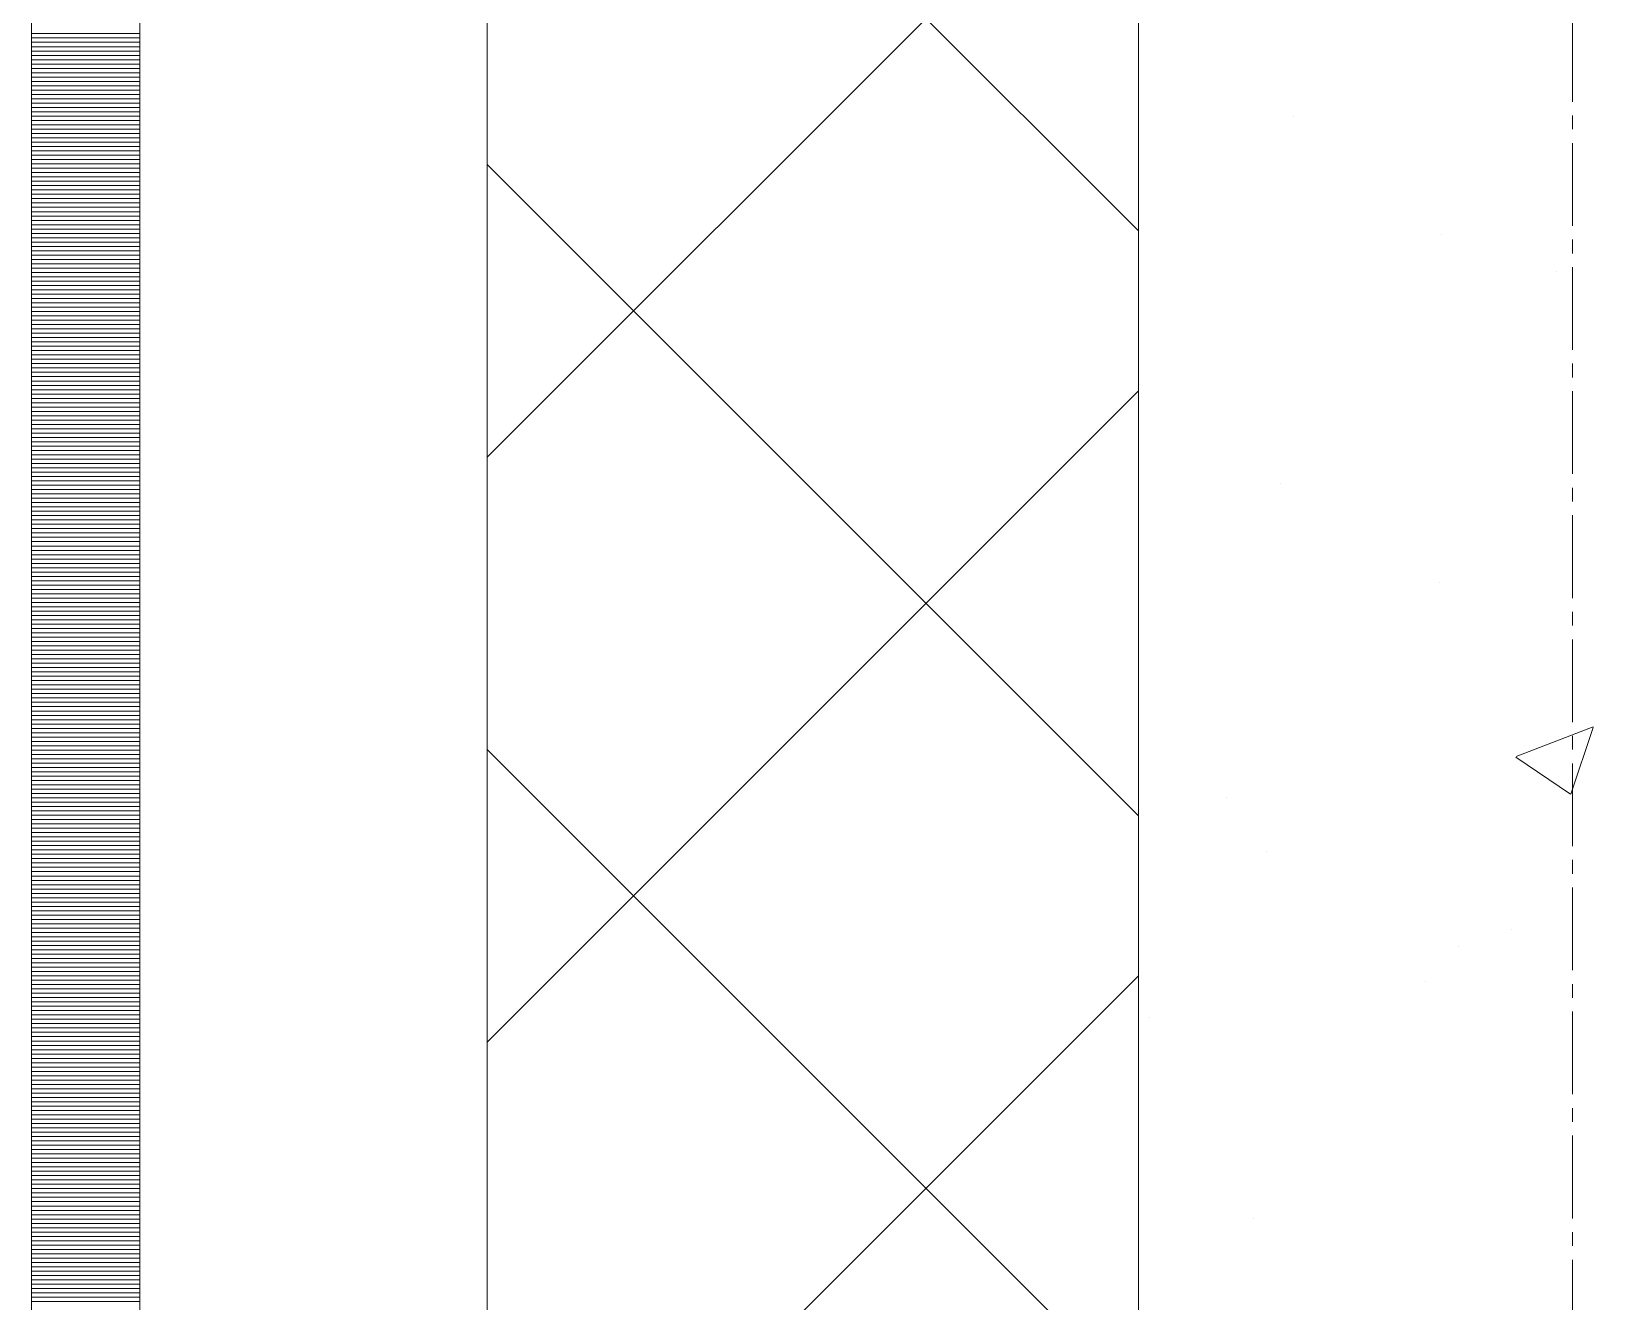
# Model space of a CAD drawing. Header units: millimetres. Extents: x 470010 to 1231400, y -134005 to 421770.
# Drawn here: x 672518.6 to 672880.9, y -9145.5 to -8853 of the extents above; entities that cross this region are included whole.
import ezdxf
from ezdxf.enums import TextEntityAlignment as Align

# ---------------------------------------------------------------- set-up
doc = ezdxf.new("R2010")
doc.units = ezdxf.units.MM
doc.linetypes.add('CENTER2', pattern=[28.575, 19.05, -3.175, 3.175, -3.175])
doc.linetypes.add('DASHED', pattern=[19.05, 12.7, -6.35])
doc.layers.get('Defpoints').update_dxf_attribs({"color": 140})
doc.layers.add('АР_Делит', color=120, linetype='Continuous', lineweight=0, plot=False)
for name, color, linetype, lineweight in [('АР_Стены ПЕНОблок', 52, 'Continuous', 20), ('АР_Тонкая', 254, 'Continuous', 5), ('АР_Утеплитель', 31, 'Continuous', 0), ('АР_Штриховка', 8, 'Continuous', 0)]:
    doc.layers.add(name, color=color, linetype=linetype, lineweight=lineweight)
doc.layers.add('РД_Оси_100', color=7, linetype='Continuous', lineweight=0, true_color=0x525252)
doc.styles.add('style1', font='ARIALN.TTF')

# ---------------------------------------------------------------- blocks, each defined once
blk = doc.blocks.new('СОШ_2200_АР_ОСИ_М100_28.05.24')
at = {"layer": 'АР_Делит', "color": 251, "linetype": 'DASHED', "true_color": 0x636466}
blk.add_lwpolyline([(-355, 13145), (-355, 100855), (37145, 100855), (37145, 129155), (72745, 129155), (72745, 135155), (114955, 135155), (114955, -355)], dxfattribs=at)
at = {"layer": 'РД_Оси_100', "color": 251, "linetype": 'CENTER2', "true_color": 0x636466}
blk.add_line((0, -6155), (0, 139938.679), dxfattribs=at)
blk = doc.blocks.new('A$C9108343f')
at = {"layer": 'АР_Стены ПЕНОблок', "color": 18, "linetype": 'Continuous', "lineweight": 20, "true_color": 0x000000}
blk.add_line((7054.96, 97555), (7054.96, 21355), dxfattribs=at)
at = {"layer": 'АР_Тонкая', "color": 18, "linetype": 'Continuous', "lineweight": 5, "true_color": 0x000000}
for p, q in [((6799.96, 97555), (6799.96, 21355)), ((6824.96, 97555), (6824.96, 21355)), ((6824.96, 21355), (6824.96, 97555)), ((6904.96, 21355), (6904.96, 97555))]:
    blk.add_line(p, q, dxfattribs=at)
at = {"layer": 'АР_Утеплитель', "color": 18, "linetype": 'Continuous', "lineweight": 0, "true_color": 0x000000}
for p, q in [((6904.96, 97555), (6904.96, 21355)), ((7054.96, 21355), (7054.96, 97555))]:
    blk.add_line(p, q, dxfattribs=at)
at = {"layer": 'АР_Штриховка', "color": 18, "linetype": 'Continuous', "lineweight": 0, "true_color": 0x000000}
for p, q in [((7054.96, 91467.33), (6904.96, 91617.33)), ((6904.96, 91415.19), (7054.96, 91565.19)), ((6799.96, 91512.75), (6824.96, 91512.75)), ((6799.96, 91511.75), (6824.96, 91511.75)), ((6799.96, 91510.75), (6824.96, 91510.75)), ((6799.96, 91509.75), (6824.96, 91509.75)), ((6799.96, 91508.75), (6824.96, 91508.75)), ((6799.96, 91507.75), (6824.96, 91507.75)), ((6799.96, 91506.75), (6824.96, 91506.75)), ((6799.96, 91505.75), (6824.96, 91505.75)), ((6799.96, 91504.75), (6824.96, 91504.75)), ((6799.96, 91503.75), (6824.96, 91503.75)), ((6799.96, 91502.75), (6824.96, 91502.75)), ((6799.96, 91501.75), (6824.96, 91501.75)), ((6799.96, 91500.75), (6824.96, 91500.75)), ((6799.96, 91499.75), (6824.96, 91499.75)), ((6799.96, 91498.75), (6824.96, 91498.75)), ((6799.96, 91497.75), (6824.96, 91497.75)), ((6799.96, 91496.75), (6824.96, 91496.75)), ((6799.96, 91495.75), (6824.96, 91495.75)), ((6799.96, 91494.75), (6824.96, 91494.75)), ((6799.96, 91493.75), (6824.96, 91493.75)), ((7090.71, 91493.6), (7090.71, 91493.6)), ((6799.96, 91492.75), (6824.96, 91492.75)), ((6799.96, 91491.75), (6824.96, 91491.75)), ((6799.96, 91490.75), (6824.96, 91490.75)), ((6799.96, 91489.75), (6824.96, 91489.75)), ((6799.96, 91488.75), (6824.96, 91488.75)), ((6799.96, 91487.75), (6824.96, 91487.75)), ((6799.96, 91486.75), (6824.96, 91486.75)), ((6799.96, 91485.75), (6824.96, 91485.75)), ((6799.96, 91484.75), (6824.96, 91484.75)), ((6799.96, 91483.75), (6824.96, 91483.75)), ((6799.96, 91482.75), (6824.96, 91482.75)), ((7054.96, 91332.62), (6904.96, 91482.62)), ((6799.96, 91481.75), (6824.96, 91481.75)), ((6799.96, 91480.75), (6824.96, 91480.75)), ((6799.96, 91479.75), (6824.96, 91479.75)), ((6799.96, 91478.75), (6824.96, 91478.75)), ((6799.96, 91477.75), (6824.96, 91477.75)), ((6799.96, 91476.75), (6824.96, 91476.75)), ((6799.96, 91475.75), (6824.96, 91475.75)), ((6799.96, 91474.75), (6824.96, 91474.75)), ((6799.96, 91473.75), (6824.96, 91473.75)), ((6799.96, 91472.75), (6824.96, 91472.75)), ((6799.96, 91471.75), (6824.96, 91471.75)), ((6799.96, 91470.75), (6824.96, 91470.75)), ((6799.96, 91469.75), (6824.96, 91469.75)), ((6799.96, 91468.75), (6824.96, 91468.75)), ((6799.96, 91467.75), (6824.96, 91467.75)), ((6799.96, 91466.75), (6824.96, 91466.75)), ((6799.96, 91465.75), (6824.96, 91465.75)), ((6799.96, 91464.75), (6824.96, 91464.75)), ((7124.69, 91466.52), (7124.69, 91466.52)), ((6799.96, 91463.75), (6824.96, 91463.75)), ((6799.96, 91462.75), (6824.96, 91462.75)), ((6799.96, 91461.75), (6824.96, 91461.75)), ((6799.96, 91460.75), (6824.96, 91460.75)), ((6799.96, 91459.75), (6824.96, 91459.75)), ((6799.96, 91458.75), (6824.96, 91458.75)), ((6799.96, 91457.75), (6824.96, 91457.75)), ((7151.34, 91457.87), (7151.34, 91457.87)), ((6799.96, 91456.75), (6824.96, 91456.75)), ((6799.96, 91455.75), (6824.96, 91455.75)), ((6799.96, 91454.75), (6824.96, 91454.75)), ((6799.96, 91453.75), (6824.96, 91453.75)), ((6799.96, 91452.75), (6824.96, 91452.75)), ((6799.96, 91451.75), (6824.96, 91451.75)), ((6799.96, 91450.75), (6824.96, 91450.75)), ((6799.96, 91449.75), (6824.96, 91449.75)), ((6799.96, 91448.75), (6824.96, 91448.75)), ((6799.96, 91447.75), (6824.96, 91447.75)), ((6799.96, 91446.75), (6824.96, 91446.75)), ((6799.96, 91445.75), (6824.96, 91445.75)), ((6799.96, 91444.75), (6824.96, 91444.75)), ((6799.96, 91443.75), (6824.96, 91443.75)), ((6799.96, 91442.75), (6824.96, 91442.75)), ((6799.96, 91441.75), (6824.96, 91441.75)), ((6799.96, 91440.75), (6824.96, 91440.75)), ((6799.96, 91439.75), (6824.96, 91439.75)), ((6799.96, 91438.75), (6824.96, 91438.75)), ((6799.96, 91437.75), (6824.96, 91437.75)), ((6799.96, 91436.75), (6824.96, 91436.75)), ((6799.96, 91435.75), (6824.96, 91435.75)), ((6799.96, 91434.75), (6824.96, 91434.75)), ((6799.96, 91433.75), (6824.96, 91433.75)), ((6799.96, 91432.75), (6824.96, 91432.75)), ((6799.96, 91431.75), (6824.96, 91431.75)), ((6799.96, 91430.75), (6824.96, 91430.75)), ((6799.96, 91429.75), (6824.96, 91429.75)), ((6799.96, 91428.75), (6824.96, 91428.75)), ((6904.96, 91280.49), (7054.96, 91430.49)), ((6799.96, 91427.75), (6824.96, 91427.75)), ((6799.96, 91426.75), (6824.96, 91426.75)), ((6799.96, 91425.75), (6824.96, 91425.75)), ((6799.96, 91424.75), (6824.96, 91424.75)), ((6799.96, 91423.75), (6824.96, 91423.75)), ((6799.96, 91422.75), (6824.96, 91422.75)), ((6799.96, 91421.75), (6824.96, 91421.75)), ((6799.96, 91420.75), (6824.96, 91420.75)), ((6799.96, 91419.75), (6824.96, 91419.75)), ((6799.96, 91418.75), (6824.96, 91418.75)), ((6799.96, 91417.75), (6824.96, 91417.75)), ((6799.96, 91416.75), (6824.96, 91416.75)), ((6799.96, 91415.75), (6824.96, 91415.75)), ((6799.96, 91414.75), (6824.96, 91414.75)), ((6799.96, 91413.75), (6824.96, 91413.75)), ((6799.96, 91412.75), (6824.96, 91412.75)), ((6799.96, 91411.75), (6824.96, 91411.75)), ((6799.96, 91410.75), (6824.96, 91410.75)), ((6799.96, 91409.75), (6824.96, 91409.75)), ((6799.96, 91408.75), (6824.96, 91408.75)), ((6799.96, 91407.75), (6824.96, 91407.75)), ((6799.96, 91406.75), (6824.96, 91406.75)), ((7087.62, 91409.04), (7087.62, 91409.04)), ((6799.96, 91405.75), (6824.96, 91405.75)), ((6799.96, 91404.75), (6824.96, 91404.75)), ((6799.96, 91403.75), (6824.96, 91403.75)), ((6799.96, 91402.75), (6824.96, 91402.75)), ((6799.96, 91401.75), (6824.96, 91401.75)), ((6799.96, 91400.75), (6824.96, 91400.75)), ((6799.96, 91399.75), (6824.96, 91399.75)), ((6799.96, 91398.75), (6824.96, 91398.75)), ((6799.96, 91397.75), (6824.96, 91397.75)), ((6799.96, 91396.75), (6824.96, 91396.75)), ((6799.96, 91395.75), (6824.96, 91395.75)), ((6799.96, 91394.75), (6824.96, 91394.75)), ((6799.96, 91393.75), (6824.96, 91393.75)), ((6799.96, 91392.75), (6824.96, 91392.75)), ((6799.96, 91391.75), (6824.96, 91391.75)), ((6799.96, 91390.75), (6824.96, 91390.75)), ((6799.96, 91389.75), (6824.96, 91389.75)), ((6799.96, 91388.75), (6824.96, 91388.75)), ((6799.96, 91387.75), (6824.96, 91387.75)), ((6799.96, 91386.75), (6824.96, 91386.75)), ((6799.96, 91385.75), (6824.96, 91385.75)), ((6799.96, 91384.75), (6824.96, 91384.75)), ((7124.34, 91386.37), (7124.34, 91386.37)), ((6799.96, 91383.75), (6824.96, 91383.75)), ((6799.96, 91382.75), (6824.96, 91382.75)), ((6799.96, 91381.75), (6824.96, 91381.75)), ((6799.96, 91380.75), (6824.96, 91380.75)), ((6799.96, 91379.75), (6824.96, 91379.75)), ((6799.96, 91378.75), (6824.96, 91378.75)), ((6799.96, 91377.75), (6824.96, 91377.75)), ((6799.96, 91376.75), (6824.96, 91376.75)), ((6799.96, 91375.75), (6824.96, 91375.75)), ((6799.96, 91374.75), (6824.96, 91374.75)), ((6799.96, 91373.75), (6824.96, 91373.75)), ((6799.96, 91372.75), (6824.96, 91372.75)), ((6799.96, 91371.75), (6824.96, 91371.75)), ((6799.96, 91370.75), (6824.96, 91370.75)), ((6799.96, 91369.75), (6824.96, 91369.75)), ((6799.96, 91368.75), (6824.96, 91368.75)), ((6799.96, 91367.75), (6824.96, 91367.75)), ((6799.96, 91366.75), (6824.96, 91366.75)), ((6799.96, 91365.75), (6824.96, 91365.75)), ((6799.96, 91364.75), (6824.96, 91364.75)), ((6799.96, 91363.75), (6824.96, 91363.75)), ((6799.96, 91362.75), (6824.96, 91362.75)), ((6799.96, 91361.75), (6824.96, 91361.75)), ((6799.96, 91360.75), (6824.96, 91360.75)), ((6799.96, 91359.75), (6824.96, 91359.75)), ((6799.96, 91358.75), (6824.96, 91358.75)), ((6799.96, 91357.75), (6824.96, 91357.75)), ((6799.96, 91356.75), (6824.96, 91356.75)), ((6799.96, 91355.75), (6824.96, 91355.75)), ((6799.96, 91354.75), (6824.96, 91354.75)), ((6799.96, 91353.75), (6824.96, 91353.75)), ((6799.96, 91352.75), (6824.96, 91352.75)), ((6799.96, 91351.75), (6824.96, 91351.75)), ((7141.96, 91346.26), (7159.75, 91353.09)), ((7154.54, 91337.57), (7159.69, 91352.92)), ((6799.96, 91350.75), (6824.96, 91350.75)), ((6799.96, 91349.75), (6824.96, 91349.75)), ((6799.96, 91348.75), (6824.96, 91348.75)), ((6799.96, 91347.75), (6824.96, 91347.75)), ((6799.96, 91346.75), (6824.96, 91346.75)), ((6799.96, 91345.75), (6824.96, 91345.75)), ((6799.96, 91344.75), (6824.96, 91344.75)), ((7054.96, 91197.92), (6904.96, 91347.92)), ((7141.89, 91346.1), (7154.52, 91337.57)), ((6799.96, 91343.75), (6824.96, 91343.75)), ((6799.96, 91342.75), (6824.96, 91342.75)), ((6799.96, 91341.75), (6824.96, 91341.75)), ((6799.96, 91340.75), (6824.96, 91340.75)), ((6799.96, 91339.75), (6824.96, 91339.75)), ((6799.96, 91338.75), (6824.96, 91338.75)), ((6799.96, 91337.75), (6824.96, 91337.75)), ((6799.96, 91336.75), (6824.96, 91336.75)), ((6799.96, 91335.75), (6824.96, 91335.75)), ((6799.96, 91334.75), (6824.96, 91334.75)), ((6799.96, 91333.75), (6824.96, 91333.75)), ((7075.23, 91336.73), (7075.23, 91336.73)), ((6799.96, 91332.75), (6824.96, 91332.75)), ((6799.96, 91331.75), (6824.96, 91331.75)), ((6799.96, 91330.75), (6824.96, 91330.75)), ((6799.96, 91329.75), (6824.96, 91329.75)), ((6799.96, 91328.75), (6824.96, 91328.75)), ((6799.96, 91327.75), (6824.96, 91327.75)), ((6799.96, 91326.75), (6824.96, 91326.75)), ((6799.96, 91325.75), (6824.96, 91325.75)), ((6799.96, 91324.75), (6824.96, 91324.75)), ((6799.96, 91323.75), (6824.96, 91323.75)), ((6799.96, 91322.75), (6824.96, 91322.75)), ((7084.53, 91324.49), (7084.53, 91324.49)), ((6799.96, 91321.75), (6824.96, 91321.75)), ((6799.96, 91320.75), (6824.96, 91320.75)), ((6799.96, 91319.75), (6824.96, 91319.75)), ((6799.96, 91318.75), (6824.96, 91318.75)), ((6799.96, 91317.75), (6824.96, 91317.75)), ((6799.96, 91316.75), (6824.96, 91316.75)), ((6799.96, 91315.75), (6824.96, 91315.75)), ((6799.96, 91314.75), (6824.96, 91314.75)), ((6799.96, 91313.75), (6824.96, 91313.75)), ((6799.96, 91312.75), (6824.96, 91312.75)), ((6799.96, 91311.75), (6824.96, 91311.75)), ((6799.96, 91310.75), (6824.96, 91310.75)), ((6799.96, 91309.75), (6824.96, 91309.75)), ((6799.96, 91308.75), (6824.96, 91308.75)), ((6799.96, 91307.75), (6824.96, 91307.75)), ((6799.96, 91306.75), (6824.96, 91306.75)), ((6799.96, 91305.75), (6824.96, 91305.75)), ((6799.96, 91304.75), (6824.96, 91304.75)), ((7140.85, 91306.32), (7140.85, 91306.32)), ((6799.96, 91303.75), (6824.96, 91303.75)), ((6799.96, 91302.75), (6824.96, 91302.75)), ((6799.96, 91301.75), (6824.96, 91301.75)), ((7128.79, 91302.61), (7128.79, 91302.61)), ((6799.96, 91300.75), (6824.96, 91300.75)), ((6799.96, 91299.75), (6824.96, 91299.75)), ((6799.96, 91298.75), (6824.96, 91298.75)), ((6799.96, 91297.75), (6824.96, 91297.75)), ((6799.96, 91296.75), (6824.96, 91296.75)), ((6799.96, 91295.75), (6824.96, 91295.75)), ((6799.96, 91294.75), (6824.96, 91294.75)), ((6799.96, 91293.75), (6824.96, 91293.75)), ((6904.96, 91145.78), (7054.96, 91295.78)), ((7121.1, 91294.56), (7121.1, 91294.56)), ((6799.96, 91292.75), (6824.96, 91292.75)), ((6799.96, 91291.75), (6824.96, 91291.75)), ((6799.96, 91290.75), (6824.96, 91290.75)), ((6799.96, 91289.75), (6824.96, 91289.75)), ((6799.96, 91288.75), (6824.96, 91288.75)), ((6799.96, 91287.75), (6824.96, 91287.75)), ((6799.96, 91286.75), (6824.96, 91286.75)), ((6799.96, 91285.75), (6824.96, 91285.75)), ((6799.96, 91284.75), (6824.96, 91284.75)), ((6799.96, 91283.75), (6824.96, 91283.75)), ((7057.52, 91286.19), (7057.52, 91286.19)), ((6799.96, 91282.75), (6824.96, 91282.75)), ((6799.96, 91281.75), (6824.96, 91281.75)), ((6799.96, 91280.75), (6824.96, 91280.75)), ((6799.96, 91279.75), (6824.96, 91279.75)), ((6799.96, 91278.75), (6824.96, 91278.75)), ((6799.96, 91277.75), (6824.96, 91277.75)), ((6799.96, 91276.75), (6824.96, 91276.75)), ((6799.96, 91275.75), (6824.96, 91275.75)), ((6799.96, 91274.75), (6824.96, 91274.75)), ((6799.96, 91273.75), (6824.96, 91273.75)), ((6799.96, 91272.75), (6824.96, 91272.75)), ((6799.96, 91271.75), (6824.96, 91271.75)), ((6799.96, 91270.75), (6824.96, 91270.75)), ((6799.96, 91269.75), (6824.96, 91269.75)), ((6799.96, 91268.75), (6824.96, 91268.75)), ((6799.96, 91267.75), (6824.96, 91267.75)), ((6799.96, 91266.75), (6824.96, 91266.75)), ((6799.96, 91265.75), (6824.96, 91265.75)), ((6799.96, 91264.75), (6824.96, 91264.75)), ((6799.96, 91263.75), (6824.96, 91263.75)), ((6799.96, 91262.75), (6824.96, 91262.75)), ((6799.96, 91261.75), (6824.96, 91261.75)), ((6799.96, 91260.75), (6824.96, 91260.75)), ((6799.96, 91259.75), (6824.96, 91259.75)), ((6799.96, 91258.75), (6824.96, 91258.75)), ((6799.96, 91257.75), (6824.96, 91257.75)), ((6799.96, 91256.75), (6824.96, 91256.75)), ((6799.96, 91255.75), (6824.96, 91255.75)), ((6799.96, 91254.75), (6824.96, 91254.75)), ((6799.96, 91253.75), (6824.96, 91253.75)), ((6799.96, 91252.75), (6824.96, 91252.75)), ((6799.96, 91251.75), (6824.96, 91251.75)), ((6799.96, 91250.75), (6824.96, 91250.75)), ((6799.96, 91249.75), (6824.96, 91249.75)), ((6799.96, 91248.75), (6824.96, 91248.75)), ((6799.96, 91247.75), (6824.96, 91247.75)), ((6799.96, 91246.75), (6824.96, 91246.75)), ((6799.96, 91245.75), (6824.96, 91245.75)), ((6799.96, 91244.75), (6824.96, 91244.75)), ((6799.96, 91243.75), (6824.96, 91243.75)), ((6799.96, 91242.75), (6824.96, 91242.75)), ((6799.96, 91241.75), (6824.96, 91241.75)), ((6799.96, 91240.75), (6824.96, 91240.75)), ((6799.96, 91239.75), (6824.96, 91239.75)), ((7081.44, 91239.93), (7081.44, 91239.93)), ((6799.96, 91238.75), (6824.96, 91238.75)), ((6799.96, 91237.75), (6824.96, 91237.75)), ((6799.96, 91236.75), (6824.96, 91236.75)), ((6799.96, 91235.75), (6824.96, 91235.75)), ((6799.96, 91234.75), (6824.96, 91234.75)), ((6799.96, 91233.75), (6824.96, 91233.75)), ((6799.96, 91232.75), (6824.96, 91232.75)), ((6799.96, 91231.75), (6824.96, 91231.75)), ((6799.96, 91230.75), (6824.96, 91230.75)), ((6799.96, 91229.75), (6824.96, 91229.75)), ((6799.96, 91228.75), (6824.96, 91228.75)), ((6799.96, 91227.75), (6824.96, 91227.75)), ((6799.96, 91226.75), (6824.96, 91226.75)), ((6799.96, 91225.75), (6824.96, 91225.75)), ((6799.96, 91224.75), (6824.96, 91224.75)), ((6799.96, 91223.75), (6824.96, 91223.75)), ((6799.96, 91222.75), (6824.96, 91222.75)), ((6799.96, 91221.75), (6824.96, 91221.75))]:
    blk.add_line(p, q, dxfattribs=at)
at = {"layer": 'РД_Оси_100'}
blk.add_blockref('СОШ_2200_АР_ОСИ_М100_28.05.24', (7154.96, 6755), dxfattribs=at)
at = {"layer": 'Defpoints', "color": 18, "true_color": 0x000000, "style": 'style1'}
for p in [(143949.34, 316089.12), (143974.98, 281639.5), (143890.4, 273244.71), (143839.99, 264276.81), (143967.75, 254892.38), (12251.96, 104178.14), (12382.58, 96023.14)]:
    blk.add_attdef('АР-ПОМЕЩЕНИЕ:НАИМЕНОВАНИЕ', text='', height=100, dxfattribs=at).set_placement(p, align=Align.MIDDLE)
at = {"layer": 'Defpoints', "color": 18, "true_color": 0x000000, "style": 'style1', "flags": 8}
for p in [(143951.3, 279099.09), (143848.34, 269251.11), (143875.33, 260094.25), (144049.74, 250824.7), (163419.28, 238153.36), (155897.46, 237965.97), (183037.2, 237965.97), (143342.94, 237876.19)]:
    blk.add_attdef('АР-ПОМЕЩЕНИЕ:НАИМЕНОВАНИЕ', text='', height=100, dxfattribs=at).set_placement(p, align=Align.MIDDLE)

msp = doc.modelspace()

# ---------------------------------------------------------------- linework, layer by layer
at = {"layer": 'АР_Стены ПЕНОблок', "color": 18, "linetype": 'Continuous', "lineweight": 20, "true_color": 0x000000}
msp.add_line((672773.57, -2811.242), (672773.57, -79011.242), dxfattribs=at)
at = {"layer": 'АР_Тонкая', "color": 18, "linetype": 'Continuous', "lineweight": 5, "true_color": 0x000000}
for p, q in [((672518.57, -2811.242), (672518.57, -79011.242)), ((672543.57, -2811.242), (672543.57, -79011.242)), ((672543.57, -79011.242), (672543.57, -2811.242)), ((672623.57, -79011.242), (672623.57, -2811.242))]:
    msp.add_line(p, q, dxfattribs=at)
at = {"layer": 'АР_Утеплитель', "color": 18, "linetype": 'Continuous', "lineweight": 0, "true_color": 0x000000}
for p, q in [((672623.57, -2811.242), (672623.57, -79011.242)), ((672773.57, -79011.242), (672773.57, -2811.242))]:
    msp.add_line(p, q, dxfattribs=at)
at = {"layer": 'АР_Штриховка', "color": 18, "linetype": 'Continuous', "lineweight": 0, "true_color": 0x000000}
for p, q in [((672773.57, -8898.915), (672623.57, -8748.915)), ((672623.57, -8951.052), (672773.57, -8801.052)), ((672518.57, -8853.492), (672543.57, -8853.492)), ((672518.57, -8854.492), (672543.57, -8854.492)), ((672518.57, -8855.492), (672543.57, -8855.492)), ((672518.57, -8856.492), (672543.57, -8856.492)), ((672518.57, -8857.492), (672543.57, -8857.492)), ((672518.57, -8858.492), (672543.57, -8858.492)), ((672518.57, -8859.492), (672543.57, -8859.492)), ((672518.57, -8860.492), (672543.57, -8860.492)), ((672518.57, -8861.492), (672543.57, -8861.492)), ((672518.57, -8862.492), (672543.57, -8862.492)), ((672518.57, -8863.492), (672543.57, -8863.492)), ((672518.57, -8864.492), (672543.57, -8864.492)), ((672518.57, -8865.492), (672543.57, -8865.492)), ((672518.57, -8866.492), (672543.57, -8866.492)), ((672518.57, -8867.492), (672543.57, -8867.492)), ((672518.57, -8868.492), (672543.57, -8868.492)), ((672518.57, -8869.492), (672543.57, -8869.492)), ((672518.57, -8870.492), (672543.57, -8870.492)), ((672518.57, -8871.492), (672543.57, -8871.492)), ((672518.57, -8872.492), (672543.57, -8872.492)), ((672518.57, -8873.492), (672543.57, -8873.492)), ((672518.57, -8874.492), (672543.57, -8874.492)), ((672518.57, -8875.492), (672543.57, -8875.492)), ((672518.57, -8876.492), (672543.57, -8876.492)), ((672518.57, -8877.492), (672543.57, -8877.492)), ((672518.57, -8878.492), (672543.57, -8878.492)), ((672518.57, -8879.492), (672543.57, -8879.492)), ((672518.57, -8880.492), (672543.57, -8880.492)), ((672518.57, -8881.492), (672543.57, -8881.492)), ((672518.57, -8882.492), (672543.57, -8882.492)), ((672518.57, -8883.492), (672543.57, -8883.492)), ((672518.57, -8884.492), (672543.57, -8884.492)), ((672518.57, -8885.492), (672543.57, -8885.492)), ((672773.57, -9033.618), (672623.57, -8883.618)), ((672518.57, -8886.492), (672543.57, -8886.492)), ((672518.57, -8887.492), (672543.57, -8887.492)), ((672518.57, -8888.492), (672543.57, -8888.492)), ((672518.57, -8889.492), (672543.57, -8889.492)), ((672518.57, -8890.492), (672543.57, -8890.492)), ((672518.57, -8891.492), (672543.57, -8891.492)), ((672518.57, -8892.492), (672543.57, -8892.492)), ((672518.57, -8893.492), (672543.57, -8893.492)), ((672518.57, -8894.492), (672543.57, -8894.492)), ((672518.57, -8895.492), (672543.57, -8895.492)), ((672518.57, -8896.492), (672543.57, -8896.492)), ((672518.57, -8897.492), (672543.57, -8897.492)), ((672518.57, -8898.492), (672543.57, -8898.492)), ((672518.57, -8899.492), (672543.57, -8899.492)), ((672518.57, -8900.492), (672543.57, -8900.492)), ((672518.57, -8901.492), (672543.57, -8901.492)), ((672518.57, -8902.492), (672543.57, -8902.492)), ((672518.57, -8903.492), (672543.57, -8903.492)), ((672518.57, -8904.492), (672543.57, -8904.492)), ((672518.57, -8905.492), (672543.57, -8905.492)), ((672518.57, -8906.492), (672543.57, -8906.492)), ((672518.57, -8907.492), (672543.57, -8907.492)), ((672518.57, -8908.492), (672543.57, -8908.492)), ((672518.57, -8909.492), (672543.57, -8909.492)), ((672518.57, -8910.492), (672543.57, -8910.492)), ((672518.57, -8911.492), (672543.57, -8911.492)), ((672518.57, -8912.492), (672543.57, -8912.492)), ((672518.57, -8913.492), (672543.57, -8913.492)), ((672518.57, -8914.492), (672543.57, -8914.492)), ((672518.57, -8915.492), (672543.57, -8915.492)), ((672518.57, -8916.492), (672543.57, -8916.492)), ((672518.57, -8917.492), (672543.57, -8917.492)), ((672518.57, -8918.492), (672543.57, -8918.492)), ((672518.57, -8919.492), (672543.57, -8919.492)), ((672518.57, -8920.492), (672543.57, -8920.492)), ((672518.57, -8921.492), (672543.57, -8921.492)), ((672518.57, -8922.492), (672543.57, -8922.492)), ((672518.57, -8923.492), (672543.57, -8923.492)), ((672518.57, -8924.492), (672543.57, -8924.492)), ((672518.57, -8925.492), (672543.57, -8925.492)), ((672518.57, -8926.492), (672543.57, -8926.492)), ((672518.57, -8927.492), (672543.57, -8927.492)), ((672518.57, -8928.492), (672543.57, -8928.492)), ((672518.57, -8929.492), (672543.57, -8929.492)), ((672518.57, -8930.492), (672543.57, -8930.492)), ((672518.57, -8931.492), (672543.57, -8931.492)), ((672518.57, -8932.492), (672543.57, -8932.492)), ((672518.57, -8933.492), (672543.57, -8933.492)), ((672518.57, -8934.492), (672543.57, -8934.492)), ((672518.57, -8935.492), (672543.57, -8935.492)), ((672623.57, -9085.755), (672773.57, -8935.755)), ((672518.57, -8936.492), (672543.57, -8936.492)), ((672518.57, -8937.492), (672543.57, -8937.492)), ((672518.57, -8938.492), (672543.57, -8938.492)), ((672518.57, -8939.492), (672543.57, -8939.492)), ((672518.57, -8940.492), (672543.57, -8940.492)), ((672518.57, -8941.492), (672543.57, -8941.492)), ((672518.57, -8942.492), (672543.57, -8942.492)), ((672518.57, -8943.492), (672543.57, -8943.492)), ((672518.57, -8944.492), (672543.57, -8944.492)), ((672518.57, -8945.492), (672543.57, -8945.492)), ((672518.57, -8946.492), (672543.57, -8946.492)), ((672518.57, -8947.492), (672543.57, -8947.492)), ((672518.57, -8948.492), (672543.57, -8948.492)), ((672518.57, -8949.492), (672543.57, -8949.492)), ((672518.57, -8950.492), (672543.57, -8950.492)), ((672518.57, -8951.492), (672543.57, -8951.492)), ((672518.57, -8952.492), (672543.57, -8952.492)), ((672518.57, -8953.492), (672543.57, -8953.492)), ((672518.57, -8954.492), (672543.57, -8954.492)), ((672518.57, -8955.492), (672543.57, -8955.492)), ((672518.57, -8956.492), (672543.57, -8956.492)), ((672518.57, -8957.492), (672543.57, -8957.492)), ((672518.57, -8958.492), (672543.57, -8958.492)), ((672518.57, -8959.492), (672543.57, -8959.492)), ((672518.57, -8960.492), (672543.57, -8960.492)), ((672518.57, -8961.492), (672543.57, -8961.492)), ((672518.57, -8962.492), (672543.57, -8962.492)), ((672518.57, -8963.492), (672543.57, -8963.492)), ((672518.57, -8964.492), (672543.57, -8964.492)), ((672518.57, -8965.492), (672543.57, -8965.492)), ((672518.57, -8966.492), (672543.57, -8966.492)), ((672518.57, -8967.492), (672543.57, -8967.492)), ((672518.57, -8968.492), (672543.57, -8968.492)), ((672518.57, -8969.492), (672543.57, -8969.492)), ((672518.57, -8970.492), (672543.57, -8970.492)), ((672518.57, -8971.492), (672543.57, -8971.492)), ((672518.57, -8972.492), (672543.57, -8972.492)), ((672518.57, -8973.492), (672543.57, -8973.492)), ((672518.57, -8974.492), (672543.57, -8974.492)), ((672518.57, -8975.492), (672543.57, -8975.492)), ((672518.57, -8976.492), (672543.57, -8976.492)), ((672518.57, -8977.492), (672543.57, -8977.492)), ((672518.57, -8978.492), (672543.57, -8978.492)), ((672518.57, -8979.492), (672543.57, -8979.492)), ((672518.57, -8980.492), (672543.57, -8980.492)), ((672518.57, -8981.492), (672543.57, -8981.492)), ((672518.57, -8982.492), (672543.57, -8982.492)), ((672518.57, -8983.492), (672543.57, -8983.492)), ((672518.57, -8984.492), (672543.57, -8984.492)), ((672518.57, -8985.492), (672543.57, -8985.492)), ((672518.57, -8986.492), (672543.57, -8986.492)), ((672518.57, -8987.492), (672543.57, -8987.492)), ((672518.57, -8988.492), (672543.57, -8988.492)), ((672518.57, -8989.492), (672543.57, -8989.492)), ((672518.57, -8990.492), (672543.57, -8990.492)), ((672518.57, -8991.492), (672543.57, -8991.492)), ((672518.57, -8992.492), (672543.57, -8992.492)), ((672518.57, -8993.492), (672543.57, -8993.492)), ((672518.57, -8994.492), (672543.57, -8994.492)), ((672518.57, -8995.492), (672543.57, -8995.492)), ((672518.57, -8996.492), (672543.57, -8996.492)), ((672518.57, -8997.492), (672543.57, -8997.492)), ((672518.57, -8998.492), (672543.57, -8998.492)), ((672518.57, -8999.492), (672543.57, -8999.492)), ((672518.57, -9000.492), (672543.57, -9000.492)), ((672518.57, -9001.492), (672543.57, -9001.492)), ((672518.57, -9002.492), (672543.57, -9002.492)), ((672518.57, -9003.492), (672543.57, -9003.492)), ((672518.57, -9004.492), (672543.57, -9004.492)), ((672518.57, -9005.492), (672543.57, -9005.492)), ((672518.57, -9006.492), (672543.57, -9006.492)), ((672518.57, -9007.492), (672543.57, -9007.492)), ((672518.57, -9008.492), (672543.57, -9008.492)), ((672518.57, -9009.492), (672543.57, -9009.492)), ((672518.57, -9010.492), (672543.57, -9010.492)), ((672518.57, -9011.492), (672543.57, -9011.492)), ((672518.57, -9012.492), (672543.57, -9012.492)), ((672518.57, -9013.492), (672543.57, -9013.492)), ((672518.57, -9014.492), (672543.57, -9014.492)), ((672518.57, -9015.492), (672543.57, -9015.492)), ((672860.576, -9019.981), (672878.36, -9013.154)), ((672873.152, -9028.673), (672878.302, -9013.324)), ((672518.57, -9016.492), (672543.57, -9016.492)), ((672518.57, -9017.492), (672543.57, -9017.492)), ((672518.57, -9018.492), (672543.57, -9018.492)), ((672518.57, -9019.492), (672543.57, -9019.492)), ((672773.57, -9168.322), (672623.57, -9018.322)), ((672518.57, -9020.492), (672543.57, -9020.492)), ((672518.57, -9021.492), (672543.57, -9021.492)), ((672518.57, -9022.492), (672543.57, -9022.492)), ((672860.501, -9020.145), (672873.136, -9028.667)), ((672518.57, -9023.492), (672543.57, -9023.492)), ((672518.57, -9024.492), (672543.57, -9024.492)), ((672518.57, -9025.492), (672543.57, -9025.492)), ((672518.57, -9026.492), (672543.57, -9026.492)), ((672518.57, -9027.492), (672543.57, -9027.492)), ((672518.57, -9028.492), (672543.57, -9028.492)), ((672518.57, -9029.492), (672543.57, -9029.492)), ((672518.57, -9030.492), (672543.57, -9030.492)), ((672518.57, -9031.492), (672543.57, -9031.492)), ((672518.57, -9032.492), (672543.57, -9032.492)), ((672518.57, -9033.492), (672543.57, -9033.492)), ((672518.57, -9034.492), (672543.57, -9034.492)), ((672518.57, -9035.492), (672543.57, -9035.492)), ((672518.57, -9036.492), (672543.57, -9036.492)), ((672518.57, -9037.492), (672543.57, -9037.492)), ((672518.57, -9038.492), (672543.57, -9038.492)), ((672518.57, -9039.492), (672543.57, -9039.492)), ((672518.57, -9040.492), (672543.57, -9040.492)), ((672518.57, -9041.492), (672543.57, -9041.492)), ((672518.57, -9042.492), (672543.57, -9042.492)), ((672518.57, -9043.492), (672543.57, -9043.492)), ((672518.57, -9044.492), (672543.57, -9044.492)), ((672518.57, -9045.492), (672543.57, -9045.492)), ((672518.57, -9046.492), (672543.57, -9046.492)), ((672518.57, -9047.492), (672543.57, -9047.492)), ((672518.57, -9048.492), (672543.57, -9048.492)), ((672518.57, -9049.492), (672543.57, -9049.492)), ((672518.57, -9050.492), (672543.57, -9050.492)), ((672518.57, -9051.492), (672543.57, -9051.492)), ((672518.57, -9052.492), (672543.57, -9052.492)), ((672518.57, -9053.492), (672543.57, -9053.492)), ((672518.57, -9054.492), (672543.57, -9054.492)), ((672518.57, -9055.492), (672543.57, -9055.492)), ((672518.57, -9056.492), (672543.57, -9056.492)), ((672518.57, -9057.492), (672543.57, -9057.492)), ((672518.57, -9058.492), (672543.57, -9058.492)), ((672518.57, -9059.492), (672543.57, -9059.492)), ((672518.57, -9060.492), (672543.57, -9060.492)), ((672518.57, -9061.492), (672543.57, -9061.492)), ((672518.57, -9062.492), (672543.57, -9062.492)), ((672518.57, -9063.492), (672543.57, -9063.492)), ((672518.57, -9064.492), (672543.57, -9064.492)), ((672518.57, -9065.492), (672543.57, -9065.492)), ((672518.57, -9066.492), (672543.57, -9066.492)), ((672518.57, -9067.492), (672543.57, -9067.492)), ((672518.57, -9068.492), (672543.57, -9068.492)), ((672518.57, -9069.492), (672543.57, -9069.492)), ((672518.57, -9070.492), (672543.57, -9070.492)), ((672518.57, -9071.492), (672543.57, -9071.492)), ((672518.57, -9072.492), (672543.57, -9072.492)), ((672518.57, -9073.492), (672543.57, -9073.492)), ((672623.57, -9220.459), (672773.57, -9070.459)), ((672518.57, -9074.492), (672543.57, -9074.492)), ((672518.57, -9075.492), (672543.57, -9075.492)), ((672518.57, -9076.492), (672543.57, -9076.492)), ((672518.57, -9077.492), (672543.57, -9077.492)), ((672518.57, -9078.492), (672543.57, -9078.492)), ((672518.57, -9079.492), (672543.57, -9079.492)), ((672518.57, -9080.492), (672543.57, -9080.492)), ((672518.57, -9081.492), (672543.57, -9081.492)), ((672518.57, -9082.492), (672543.57, -9082.492)), ((672518.57, -9083.492), (672543.57, -9083.492)), ((672518.57, -9084.492), (672543.57, -9084.492)), ((672518.57, -9085.492), (672543.57, -9085.492)), ((672518.57, -9086.492), (672543.57, -9086.492)), ((672518.57, -9087.492), (672543.57, -9087.492)), ((672518.57, -9088.492), (672543.57, -9088.492)), ((672518.57, -9089.492), (672543.57, -9089.492)), ((672518.57, -9090.492), (672543.57, -9090.492)), ((672518.57, -9091.492), (672543.57, -9091.492)), ((672518.57, -9092.492), (672543.57, -9092.492)), ((672518.57, -9093.492), (672543.57, -9093.492)), ((672518.57, -9094.492), (672543.57, -9094.492)), ((672518.57, -9095.492), (672543.57, -9095.492)), ((672518.57, -9096.492), (672543.57, -9096.492)), ((672518.57, -9097.492), (672543.57, -9097.492)), ((672518.57, -9098.492), (672543.57, -9098.492)), ((672518.57, -9099.492), (672543.57, -9099.492)), ((672518.57, -9100.492), (672543.57, -9100.492)), ((672518.57, -9101.492), (672543.57, -9101.492)), ((672518.57, -9102.492), (672543.57, -9102.492)), ((672518.57, -9103.492), (672543.57, -9103.492)), ((672518.57, -9104.492), (672543.57, -9104.492)), ((672518.57, -9105.492), (672543.57, -9105.492)), ((672518.57, -9106.492), (672543.57, -9106.492)), ((672518.57, -9107.492), (672543.57, -9107.492)), ((672518.57, -9108.492), (672543.57, -9108.492)), ((672518.57, -9109.492), (672543.57, -9109.492)), ((672518.57, -9110.492), (672543.57, -9110.492)), ((672518.57, -9111.492), (672543.57, -9111.492)), ((672518.57, -9112.492), (672543.57, -9112.492)), ((672518.57, -9113.492), (672543.57, -9113.492)), ((672518.57, -9114.492), (672543.57, -9114.492)), ((672518.57, -9115.492), (672543.57, -9115.492)), ((672518.57, -9116.492), (672543.57, -9116.492)), ((672518.57, -9117.492), (672543.57, -9117.492)), ((672518.57, -9118.492), (672543.57, -9118.492)), ((672518.57, -9119.492), (672543.57, -9119.492)), ((672518.57, -9120.492), (672543.57, -9120.492)), ((672518.57, -9121.492), (672543.57, -9121.492)), ((672518.57, -9122.492), (672543.57, -9122.492)), ((672518.57, -9123.492), (672543.57, -9123.492)), ((672518.57, -9124.492), (672543.57, -9124.492)), ((672518.57, -9125.492), (672543.57, -9125.492)), ((672518.57, -9126.492), (672543.57, -9126.492)), ((672518.57, -9127.492), (672543.57, -9127.492)), ((672518.57, -9128.492), (672543.57, -9128.492)), ((672518.57, -9129.492), (672543.57, -9129.492)), ((672518.57, -9130.492), (672543.57, -9130.492)), ((672518.57, -9131.492), (672543.57, -9131.492)), ((672518.57, -9132.492), (672543.57, -9132.492)), ((672518.57, -9133.492), (672543.57, -9133.492)), ((672518.57, -9134.492), (672543.57, -9134.492)), ((672518.57, -9135.492), (672543.57, -9135.492)), ((672518.57, -9136.492), (672543.57, -9136.492)), ((672518.57, -9137.492), (672543.57, -9137.492)), ((672518.57, -9138.492), (672543.57, -9138.492)), ((672518.57, -9139.492), (672543.57, -9139.492)), ((672518.57, -9140.492), (672543.57, -9140.492)), ((672518.57, -9141.492), (672543.57, -9141.492)), ((672518.57, -9142.492), (672543.57, -9142.492)), ((672518.57, -9143.492), (672543.57, -9143.492)), ((672518.57, -9144.492), (672543.57, -9144.492)), ((672518.57, -9145.492), (672543.57, -9145.492))]:
    msp.add_line(p, q, dxfattribs=at)

# ---------------------------------------------------------------- block references
msp.add_blockref('A$C9108343f', (665718.612, -100366.242))
at = {"layer": 'РД_Оси_100'}
msp.add_blockref('СОШ_2200_АР_ОСИ_М100_28.05.24', (672873.57, -93611.242), dxfattribs=at)

doc.saveas('drawing.dxf')
